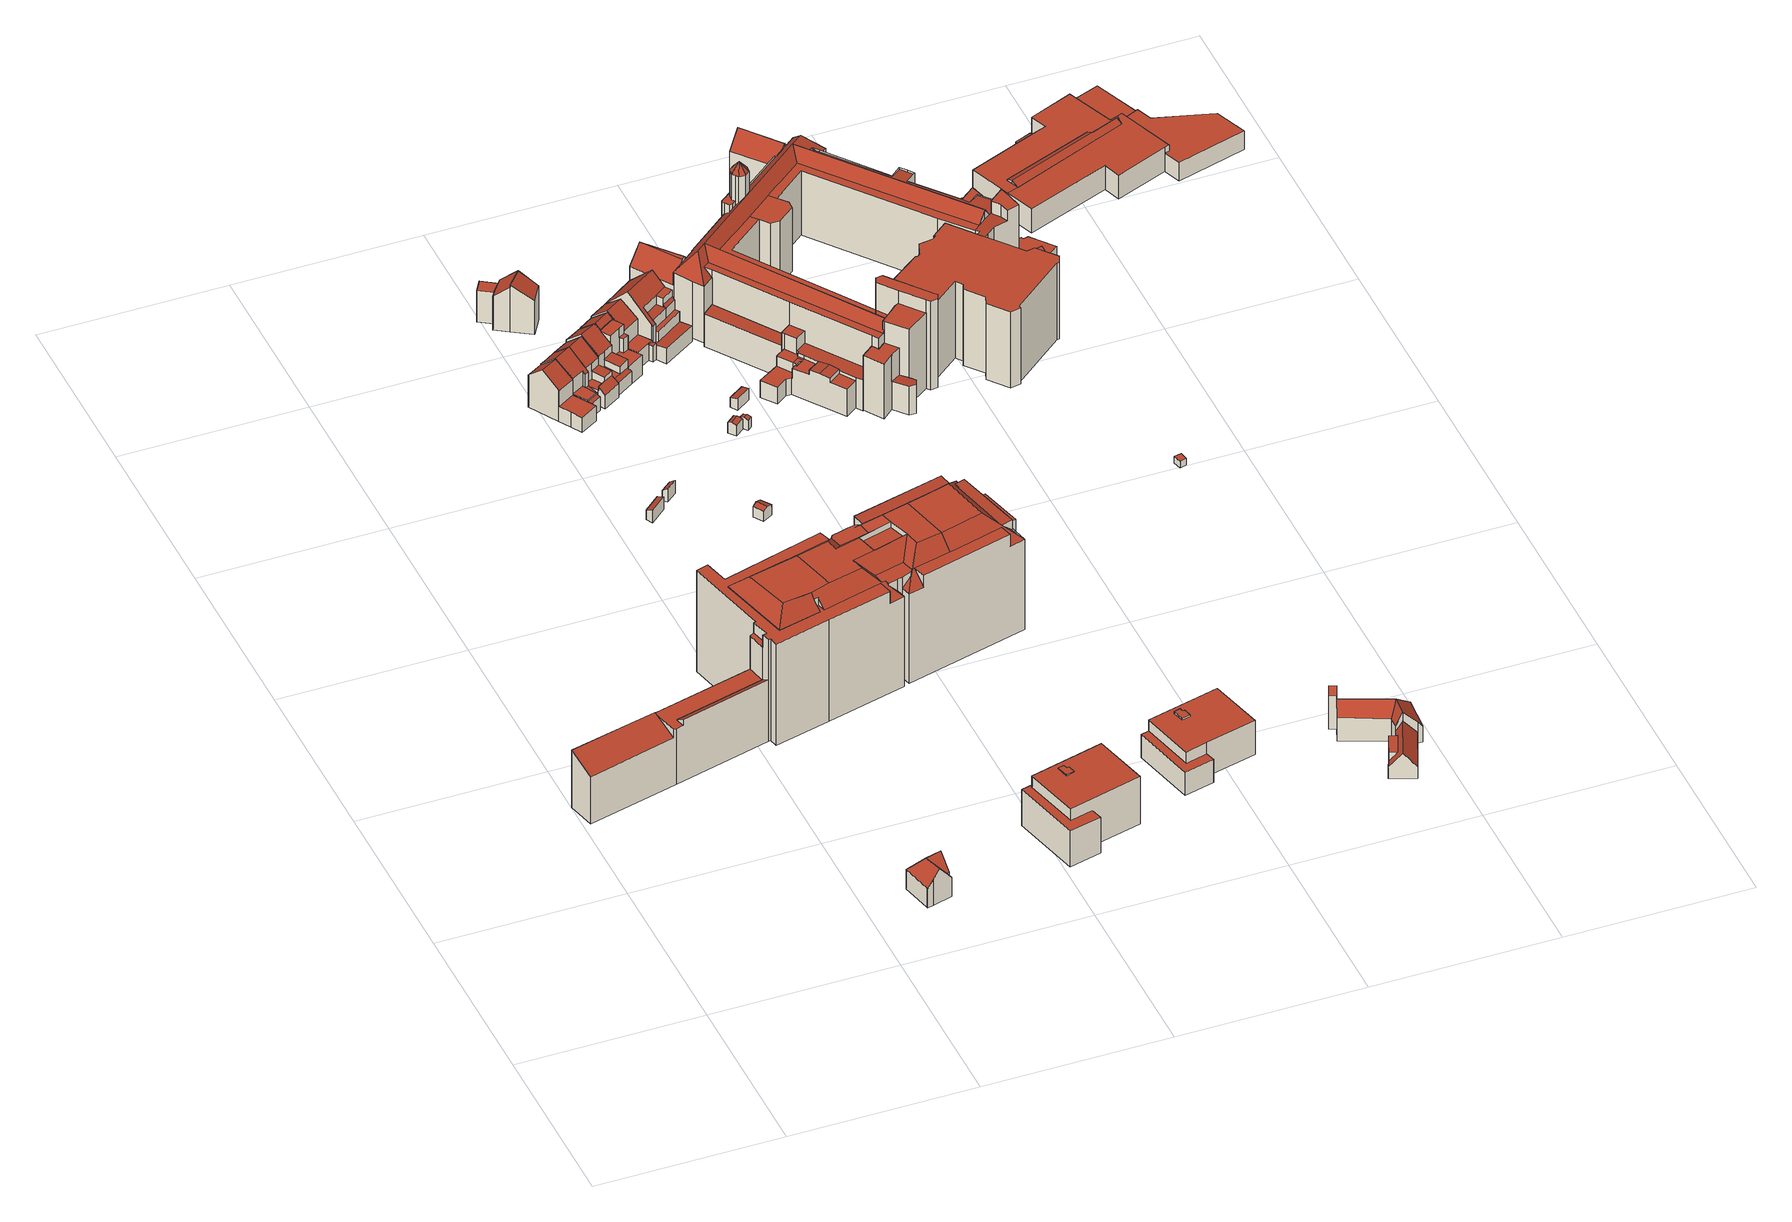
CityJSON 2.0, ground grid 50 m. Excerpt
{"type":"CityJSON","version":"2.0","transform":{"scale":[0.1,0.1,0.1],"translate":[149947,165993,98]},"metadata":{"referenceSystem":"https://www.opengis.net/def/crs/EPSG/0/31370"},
"CityObjects":{
"building1":{"type":"Building","attributes":{"name":"BUILDING","measuredHeight":10.05,"class":"1"},"geometry":[{"type":"MultiSurface","lod":"2","boundaries":[[[0,1,2,3]],[[4,1,5,6]],[[1,0,7,8,9,5]],[[4,10,2,1]],[[11,10,4,12]],[[13,9,8,14]],[[15,7,0,16]],[[14,8,7,15]],[[17,3,2,10,11]],[[16,0,3,17]],[[12,4,6,18]],[[18,6,5,9,13]],[[16,17,11,12,18,13,14,15]]],"semantics":{"surfaces":[{"type":"RoofSurface"},{"type":"WallSurface"},{"type":"GroundSurface"}],"values":[0,0,0,0,1,1,1,1,1,1,1,1,2]}}]},
"building2":{"type":"Building","attributes":{"name":"BUILDING","measuredHeight":35.22,"class":"1"},"geometry":[{"type":"MultiSurface","lod":"2","boundaries":[[[19,20,21]],[[22,23,24,25,26,27]],[[28,29,30,31]],[[32,33,34,35,36,37]],[[30,38,39,40,41,42,43,31]],[[33,44,45,46,47,34]],[[48,49,50,39,38]],[[51,52,53,54]],[[26,55,56,57,58,29,28,27]],[[59,60,46,45,61,62,63,64,65,66,67,68]],[[69,70,71,72,73]],[[22,74,75,76]],[[61,45,44,77,78]],[[79,80,81,82,51,54,83,84,85]],[[86,87,88,89,60,59]],[[90,91,92,93,94]],[[95,96,97,98,99]],[[100,101,102,103,104,105,106,70]],[[107,108,109,110]],[[111,112,113,114,115,116,117,118,119,120,121,122,123,124,125,126,127,128,129,130,131,132,133]],[[53,52,78,77,49,48]],[[76,75,129,134,25,24]],[[61,78,98,97,135,62]],[[136,137,138]],[[139,140,126,125,141,20,19,85,84,55,26,25]],[[55,84,83,56]],[[99,98,78,52,51]],[[133,132,27,28,31,142,143,144]],[[29,58,48,38,30]],[[137,145,99,51,138]],[[142,146,143]],[[22,27,132,74]],[[49,77,44,33,32,50]],[[39,50,32,37,147,148,149]],[[150,151,67,66,152,153]],[[154,155,156,157]],[[56,83,54,53,57]],[[148,158,149]],[[75,74,131,130]],[[100,70,69]],[[159,62,135,96,95,145,137,160]],[[161,112,111,144,143,162]],[[41,40,149,158]],[[160,137,136,163]],[[153,152,65,64]],[[164,101,100,69,73,165]],[[152,66,65]],[[93,92,103,102]],[[166,89,88,167]],[[74,132,131]],[[119,118,108,107]],[[48,58,154,157]],[[168,72,71,106,105,110,109,117,116,169]],[[140,139,134,128,127]],[[43,42,146,142]],[[167,88,87,170]],[[151,150,59,68]],[[31,43,142]],[[40,39,149]],[[71,70,106]],[[58,57,155,154]],[[171,113,112,161]],[[172,114,113,171]],[[173,94,93,102,101,164]],[[57,53,156,155]],[[75,130,129]],[[174,115,114,172]],[[175,46,60,176]],[[37,36,147]],[[82,81,136,138]],[[126,140,127]],[[177,148,147,36,35,47,46,175]],[[80,79,19,21]],[[150,153,64,86,59]],[[125,124,141]],[[178,123,122,179]],[[180,121,120,90,94,173]],[[170,87,63,62,159]],[[181,21,20,182]],[[97,96,135]],[[120,119,107,91,90]],[[118,117,109,108]],[[134,129,128]],[[139,25,134]],[[67,151,68]],[[92,91,104,103]],[[35,34,47]],[[76,24,23]],[[53,48,157,156]],[[183,158,148,177]],[[79,85,19]],[[162,143,146,184]],[[51,82,138]],[[165,73,72,168]],[[95,99,145]],[[22,76,23]],[[182,20,141,124,123,178]],[[111,133,144]],[[184,146,42,41,158,183]],[[64,63,87,86]],[[176,60,89,166]],[[169,116,115,174]],[[163,136,81,80,21,181]],[[107,110,105,104,91]],[[179,122,121,180]],[[174,172,171,161,162,184,183,177,175,176,166,167,170,159,160,163,181,182,178,179,180,173,164,165,168,169]]],"semantics":{"surfaces":[{"type":"RoofSurface"},{"type":"WallSurface"},{"type":"GroundSurface"}],"values":[0,0,0,0,0,0,0,0,0,0,0,0,0,0,0,0,0,0,0,0,0,0,0,0,0,0,0,0,0,0,0,0,0,0,0,0,0,0,1,1,1,1,1,1,1,1,1,1,1,1,1,1,1,1,1,1,1,1,1,1,1,1,1,1,1,1,1,1,1,1,1,1,1,1,1,1,1,1,1,1,1,1,1,1,1,1,1,1,1,1,1,1,1,1,1,1,1,1,1,1,1,1,1,1,1,2]}}]},
"building3":{"type":"Building","attributes":{"description":"NFR_EURO_U - R148814","name":"BUILDING","measuredHeight":10.9,"class":"1"},"geometry":[{"type":"MultiSurface","lod":"2","boundaries":[[[185,186,187,188,189,190,191,192]],[[193,194,195,196,197],[198,199,200,201,202,203]],[[204,205,206,207,208,209]],[[210,211,188,187]],[[207,200,201,206]],[[199,208,209,198]],[[203,204,205,202]],[[193,212,213,210,187,186,194]],[[198,209,204,203]],[[190,189,214,215]],[[212,193,197,196,192,191,216]],[[189,188,211,214]],[[186,185,195,194]],[[196,195,185,192]],[[208,199,200,207]],[[215,216,191,190]],[[202,205,206,201]],[[212,216,215,214,211,210,213]]],"semantics":{"surfaces":[{"type":"RoofSurface"},{"type":"WallSurface"},{"type":"GroundSurface"}],"values":[0,0,0,1,1,1,1,1,1,1,1,1,1,1,1,1,1,2]}}]},
"building4":{"type":"Building","attributes":{"name":"BUILDING","measuredHeight":3.82,"class":"1"},"geometry":[{"type":"MultiSurface","lod":"2","boundaries":[[[217,218,219,220]],[[221,220,219,222]],[[223,217,220,221]],[[224,218,217,223]],[[222,219,218,224]],[[221,222,224,223]]],"semantics":{"surfaces":[{"type":"RoofSurface"},{"type":"WallSurface"},{"type":"GroundSurface"}],"values":[0,1,1,1,1,2]}}]},
"building5":{"type":"Building","attributes":{"name":"BUILDING","measuredHeight":3.96,"class":"1"},"geometry":[{"type":"MultiSurface","lod":"2","boundaries":[[[225,226,227,228]],[[229,228,227,230]],[[231,225,228,229]],[[230,227,226,232]],[[232,226,225,231]],[[232,231,229,230]]],"semantics":{"surfaces":[{"type":"RoofSurface"},{"type":"WallSurface"},{"type":"GroundSurface"}],"values":[0,1,1,1,1,2]}}]},
"building6":{"type":"Building","attributes":{"name":"BUILDING","measuredHeight":13.4,"class":"1"},"geometry":[{"type":"MultiSurface","lod":"2","boundaries":[[[233,234,235,236,237,238]],[[239,240,241,242,243,244]],[[242,245,246,247,248,243]],[[249,235,234,239,244,250]],[[251,248,247,252]],[[253,241,240,233,238,254]],[[255,236,235,249]],[[240,239,234,233]],[[250,244,243,248,251]],[[256,237,236,255]],[[254,238,237,256]],[[252,247,246,257]],[[258,245,242,241,253]],[[257,246,245,258]],[[251,252,257,258,253,254,256,255,249,250]]],"semantics":{"surfaces":[{"type":"RoofSurface"},{"type":"WallSurface"},{"type":"GroundSurface"}],"values":[0,0,0,1,1,1,1,1,1,1,1,1,1,1,2]}}]},
"building7":{"type":"Building","attributes":{"name":"BUILDING","measuredHeight":13.59,"class":"1"},"geometry":[{"type":"MultiSurface","lod":"2","boundaries":[[[259,260,261,262]],[[263,264,265,266,267,268,269,270]],[[266,271,272,273,274,267]],[[275,276,277,278,279,280]],[[281,282,283,284]],[[285,273,272,286]],[[286,272,271,287]],[[278,277,281,284]],[[270,269,280,279]],[[263,270,279,278]],[[288,281,277,276,262,261,289]],[[276,275,259,262]],[[290,282,281,288]],[[291,274,273,285]],[[292,268,267,274,291]],[[287,271,266,265,293]],[[289,261,260,294]],[[294,260,259,275,280,269,268,292]],[[293,265,264,283,282,290]],[[264,263,278,284,283]],[[285,286,287,293,290,288,289,294,292,291]]],"semantics":{"surfaces":[{"type":"RoofSurface"},{"type":"WallSurface"},{"type":"GroundSurface"}],"values":[0,0,0,0,0,1,1,1,1,1,1,1,1,1,1,1,1,1,1,1,2]}}]},
"building8":{"type":"Building","attributes":{"name":"BUILDING","measuredHeight":13.47,"class":"1"},"geometry":[{"type":"MultiSurface","lod":"2","boundaries":[[[295,296,297,298,299]],[[300,301,302,303]],[[304,305,306,307]],[[308,309,310,311,312]],[[300,265,313,314,315,316,301]],[[315,314,307,306]],[[317,265,300,303,318]],[[318,303,302,319]],[[320,312,311,321]],[[322,316,315,306,305,323]],[[304,307,297,296,309]],[[319,302,301,316,322]],[[324,299,298,313,265,317]],[[310,309,296,295]],[[323,305,308,312,320]],[[305,304,309,308]],[[314,313,298,297,307]],[[321,311,310,295,299,324]],[[318,319,322,323,320,321,324,317]]],"semantics":{"surfaces":[{"type":"RoofSurface"},{"type":"WallSurface"},{"type":"GroundSurface"}],"values":[0,0,0,0,0,1,1,1,1,1,1,1,1,1,1,1,1,1,2]}}]},
"building9":{"type":"Building","attributes":{"name":"BUILDING","measuredHeight":3.55,"class":"1"},"geometry":[{"type":"MultiSurface","lod":"2","boundaries":[[[325,326,327,328]],[[328,329,330,325]],[[331,330,329,332]],[[332,329,328,327,333]],[[333,327,326,334]],[[334,326,325,330,331]],[[333,334,331,332]]],"semantics":{"surfaces":[{"type":"RoofSurface"},{"type":"WallSurface"},{"type":"GroundSurface"}],"values":[0,0,1,1,1,1,2]}}]},
"building10":{"type":"Building","attributes":{"name":"BUILDING","measuredHeight":14.28,"class":"1"},"geometry":[{"type":"MultiSurface","lod":"2","boundaries":[[[335,336,337,338]],[[339,340,341,342]],[[343,344,345,339,346]],[[347,336,346,339,342,348]],[[349,335,338,350]],[[351,344,343,335,349]],[[352,341,340,345,353]],[[354,337,336,347]],[[353,345,344,351]],[[335,343,346,336]],[[350,338,337,354]],[[339,345,340]],[[348,342,341,352]],[[351,349,350,354,347,348,352,353]]],"semantics":{"surfaces":[{"type":"RoofSurface"},{"type":"WallSurface"},{"type":"GroundSurface"}],"values":[0,0,0,1,1,1,1,1,1,1,1,1,1,2]}}]},
"building11":{"type":"Building","attributes":{"description":"R4029938_B","name":"BUILDING","class":"1"},"geometry":[{"type":"MultiSurface","lod":"2","boundaries":[[[355,356,357,358,359]],[[360,361,362,363,364,365,366]],[[367,368,369,370]],[[355,359,371,372,373,312]],[[361,360,374,375]],[[364,365,357,358,368]],[[363,364,368,369]],[[376,373,312,377]],[[378,372,373,376]],[[370,367,359,371]],[[379,378,372,371,370,369,363,362]],[[380,381,366,365,357,356]],[[381,366,360,374,382]],[[383,379,362,361,375]],[[382,374,375,383]],[[377,312,355,356,380]],[[367,368,358,359]],[[382,383,379,378,376,377,380,381]]],"semantics":{"surfaces":[{"type":"RoofSurface"},{"type":"WallSurface"},{"type":"GroundSurface"}],"values":[0,0,0,0,0,1,1,1,1,1,1,1,1,1,1,1,1,2]}}]},
"building12":{"type":"Building","attributes":{"description":"R4029938_A","name":"BUILDING","class":"1"},"geometry":[{"type":"MultiSurface","lod":"2","boundaries":[[[384,385,386,387]],[[388,389,390,391,392,393,394]],[[395,396,397,398,399]],[[400,375,401,386,385,402]],[[403,404,405,406,407,408,409,410,411,412]],[[403,412,392,391]],[[395,399,384,387]],[[405,404,390,389]],[[388,394,398,397]],[[413,414,375,400,402]],[[404,403,391,390]],[[415,411,412,392,393,416]],[[416,413,402,385,384,399,398,394,393]],[[414,417,401,375]],[[418,415,411,410]],[[406,405,389,388]],[[417,419,408,407,396,395,387,386,401]],[[420,418,410,409]],[[419,420,409,408]],[[407,406,388,397,396]],[[418,415,416,413,414,417,419,420]]],"semantics":{"surfaces":[{"type":"RoofSurface"},{"type":"WallSurface"},{"type":"GroundSurface"}],"values":[0,0,0,0,0,1,1,1,1,1,1,1,1,1,1,1,1,1,1,1,2]}}]},
"building13":{"type":"Building","attributes":{"name":"BUILDING","measuredHeight":13.88,"class":"1"},"geometry":[{"type":"MultiSurface","lod":"2","boundaries":[[[421,422,423,424,425]],[[425,426,427,421]],[[428,429,430,431]],[[432,433,434,435,436,437]],[[438,430,429,439]],[[440,433,432,423,422,441]],[[442,426,425,424,437,436,443]],[[435,434,429,428]],[[424,423,432,437]],[[444,427,426,442]],[[439,429,434,433,440]],[[441,422,421,427,444]],[[443,436,435,428,431,445]],[[445,431,430,438]],[[444,442,443,445,438,439,440,441]]],"semantics":{"surfaces":[{"type":"RoofSurface"},{"type":"WallSurface"},{"type":"GroundSurface"}],"values":[0,0,0,0,1,1,1,1,1,1,1,1,1,1,2]}}]},
"building14":{"type":"Building","attributes":{"description":"R148807","name":"BUILDING","measuredHeight":10.9,"class":"1"},"geometry":[{"type":"MultiSurface","lod":"2","boundaries":[[[446,447,448,449,450,451]],[[452,453,454,455,456],[457,458,459,460,461,462]],[[463,464,465,466,467,468]],[[455,454,469,470]],[[471,456,455,470]],[[472,464,463,452,456,471]],[[448,459,460,449]],[[458,457,446,447]],[[447,458,459,448]],[[453,452,463,468]],[[451,462,461,450]],[[453,468,467,454]],[[449,460,461,450]],[[464,472,473,465]],[[446,457,462,451]],[[467,466,474,469]],[[465,473,474,466]],[[473,472,471,470,469,474]]],"semantics":{"surfaces":[{"type":"RoofSurface"},{"type":"WallSurface"},{"type":"GroundSurface"}],"values":[0,0,0,1,1,1,1,1,1,1,1,1,1,1,1,1,1,2]}}]},
"building15":{"type":"Building","attributes":{"name":"BUILDING","measuredHeight":3.67,"class":"1"},"geometry":[{"type":"MultiSurface","lod":"2","boundaries":[[[475,476,477,478]],[[478,479,480,475]],[[481,476,475,480,482]],[[483,479,478,477,484]],[[482,480,479,483]],[[484,477,476,481]],[[484,481,482,483]]],"semantics":{"surfaces":[{"type":"RoofSurface"},{"type":"WallSurface"},{"type":"GroundSurface"}],"values":[0,0,1,1,1,1,2]}}]},
"building16":{"type":"Building","attributes":{"name":"BUILDING","measuredHeight":3.4,"class":"1"},"geometry":[{"type":"MultiSurface","lod":"2","boundaries":[[[485,486,487,488]],[[485,488,489,490]],[[491,486,485,490,492]],[[493,489,488,487,494]],[[494,487,486,491]],[[492,490,489,493]],[[494,491,492,493]]],"semantics":{"surfaces":[{"type":"RoofSurface"},{"type":"WallSurface"},{"type":"GroundSurface"}],"values":[0,0,1,1,1,1,2]}}]},
"building17":{"type":"Building","attributes":{"name":"BUILDING","measuredHeight":16.74,"class":"1"},"geometry":[{"type":"MultiSurface","lod":"2","boundaries":[[[495,496,497,498]],[[499,500,501,502,503,504]],[[505,506,507,508,509,510,511]],[[512,513,514,515,516,517,518]],[[519,520,521,522,523,514,524,495,498,525]],[[519,525,526,527]],[[528,529,530,531,532,517]],[[533,507,506,445]],[[517,516,528]],[[442,527,526,534]],[[515,514,523]],[[529,528,503,502]],[[516,515,523,504,503,528]],[[522,521,505,511,499]],[[443,520,519,527,442]],[[535,508,507,533]],[[500,499,511,510]],[[445,506,505,521,520,443]],[[536,530,529,502,501,509,508,535]],[[497,496,532,531]],[[523,522,499,504]],[[517,532,518]],[[495,524,513,512]],[[501,500,510,509]],[[496,495,512,518,532]],[[524,514,513]],[[534,526,525,498,497,531,530,536]],[[442,534,536,535,533,445,443]]],"semantics":{"surfaces":[{"type":"RoofSurface"},{"type":"WallSurface"},{"type":"GroundSurface"}],"values":[0,0,0,0,0,0,0,1,1,1,1,1,1,1,1,1,1,1,1,1,1,1,1,1,1,1,1,2]}}]},
"building18":{"type":"Building","attributes":{"name":"BUILDING","measuredHeight":3.54,"class":"1"},"geometry":[{"type":"MultiSurface","lod":"2","boundaries":[[[537,538,539,540]],[[541,540,539,542]],[[543,538,537,544]],[[542,539,538,543]],[[544,537,540,541]],[[543,544,541,542]]],"semantics":{"surfaces":[{"type":"RoofSurface"},{"type":"WallSurface"},{"type":"GroundSurface"}],"values":[0,1,1,1,1,2]}}]},
"building19":{"type":"Building","attributes":{"name":"BUILDING","measuredHeight":10.33,"class":"1"},"geometry":[{"type":"MultiSurface","lod":"2","boundaries":[[[545,546,547,548]],[[549,545,548,550]],[[551,547,546,552]],[[550,548,547,551]],[[552,546,545,549]],[[549,550,551,552]]],"semantics":{"surfaces":[{"type":"RoofSurface"},{"type":"WallSurface"},{"type":"GroundSurface"}],"values":[0,1,1,1,1,2]}}]},
"building20":{"type":"Building","attributes":{"name":"BUILDING","measuredHeight":13.17,"class":"1"},"geometry":[{"type":"MultiSurface","lod":"2","boundaries":[[[553,554,555,556]],[[557,558,559,560,561,562,563,564,565,566,567]],[[553,568,569,554]],[[570,571,572,573,574]],[[575,576,577,578,579,580,581,582,583,584]],[[585,586,587,588,589,590,591,592,593,594,595,596]],[[597,598,599,600]],[[601,602,603,579,578,577,576,604,605,606,607,608]],[[606,605,593,592]],[[605,604,594,593]],[[556,555,566,603,602]],[[566,565,579,603]],[[555,554,567,566]],[[554,569,557,567]],[[609,586,585,610]],[[608,607,591,590]],[[610,585,596,575,584,611]],[[604,576,595,594]],[[564,563,581,580]],[[612,583,570,574,613]],[[558,557,598,597]],[[563,562,582,581]],[[614,597,600,615]],[[616,587,586,609]],[[615,600,599,568,553,556,602,601,589,588,617]],[[607,606,592,591]],[[569,568,599,598,557]],[[611,584,583,612]],[[601,608,590,589]],[[571,570,583,582,562]],[[618,560,559,619]],[[576,575,596,595]],[[572,571,562,561]],[[619,559,558,597,614]],[[620,573,572,561,560,618]],[[617,588,587,616]],[[613,574,573,620]],[[565,564,580,579]],[[613,620,618,619,614,615,617,616,609,610,611,612]]],"semantics":{"surfaces":[{"type":"RoofSurface"},{"type":"WallSurface"},{"type":"GroundSurface"}],"values":[0,0,0,0,0,0,0,0,1,1,1,1,1,1,1,1,1,1,1,1,1,1,1,1,1,1,1,1,1,1,1,1,1,1,1,1,1,1,2]}}]},
"building21":{"type":"Building","attributes":{"name":"BUILDING","measuredHeight":16.75,"class":"1"},"geometry":[{"type":"MultiSurface","lod":"2","boundaries":[[[621,622,623,624,625,626]],[[627,628,629,630,631,632,633]],[[627,633,621,626]],[[634,630,629,635]],[[636,632,631,637]],[[635,629,628,638]],[[639,625,624,640]],[[638,628,627,626,625,639]],[[641,621,633,632,636]],[[642,623,622,643]],[[637,631,630,634]],[[643,622,621,641]],[[640,624,623,642]],[[637,634,635,638,639,640,642,643,641,636]]],"semantics":{"surfaces":[{"type":"RoofSurface"},{"type":"WallSurface"},{"type":"GroundSurface"}],"values":[0,0,1,1,1,1,1,1,1,1,1,1,1,2]}}]},
"building22":{"type":"Building","attributes":{"name":"BUILDING","measuredHeight":12.06,"class":"1"},"geometry":[{"type":"MultiSurface","lod":"2","boundaries":[[[644,645,646,647]],[[648,649,650,651,652,653,654,655]],[[656,657,658,659,660,661,662,663]],[[663,664,665,666,667]],[[668,652,651,669,670,671]],[[647,646,672,673]],[[655,674,675,676,677,648]],[[663,662,678,664]],[[656,663,667,679,680]],[[681,650,649,682]],[[679,667,677,676]],[[669,651,650]],[[683,678,662,661,684]],[[661,660,646,645]],[[685,654,653,668,671,686]],[[687,659,658,688]],[[666,665,649,648]],[[667,666,648,677]],[[672,646,660,659]],[[688,658,657,689]],[[690,664,678,683]],[[691,673,672,659,687]],[[652,668,653]],[[692,675,674,693]],[[694,676,675,692]],[[684,661,645,644,695]],[[695,644,647,673,691]],[[693,674,655,654,685]],[[682,649,665,664,690]],[[696,670,669,650,681]],[[686,671,670,696]],[[689,657,656,680,697]],[[697,680,679,676,694]],[[685,686,696,681,682,690,683,684,695,691,687,688,689,697,694,692,693]]],"semantics":{"surfaces":[{"type":"RoofSurface"},{"type":"WallSurface"},{"type":"GroundSurface"}],"values":[0,0,0,0,0,0,0,0,0,1,1,1,1,1,1,1,1,1,1,1,1,1,1,1,1,1,1,1,1,1,1,1,1,2]}}]},
"building23":{"type":"Building","attributes":{"name":"BUILDING","measuredHeight":28.18,"class":"1"},"geometry":[{"type":"MultiSurface","lod":"2","boundaries":[[[698,699,700,701,702,703]],[[704,705,706,707,708,709,710]],[[711,712,713,714,715]],[[716,717,718,719,720,721]],[[722,723,724,725,726,727,728]],[[729,730,731,732,733,734]],[[735,722,728,736]],[[737,738,739]],[[702,740,741,742,720,743,744,745,746,747,748,749,750,751,752,753,754,755,756,757,758,759,760,761,762,714,763,764,736,703]],[[737,765,738]],[[736,709,708,766,767,735]],[[764,768,769,710,709,736]],[[770,771,772,773,774,775,727,726]],[[737,739,776]],[[777,778,779,780,781,782,783,784,785,786,787,788,789,790,791,792,793,794,795,796,797,798,799,800,801,802,803]],[[804,805,806,807,808,809,810,811,812,813,814,815,816,817,818,819,820,821,822,823]],[[703,824,825,826]],[[827,828,829,830,831,832,833,834,835,836,837,838,839,840,841,842,843,844,845,699,698,846,847,848,825]],[[849,850,851,852,853,854,855,856,857,858]],[[774,859,860,827,825,824,775]],[[737,861,862,765]],[[740,702,701,863]],[[864,865,866,867,868,869,870,871]],[[824,703,736,728,727,775]],[[872,873,874,875,876,877,878,879,880,881,882,883,884,885,886,887]],[[888,716,721,741,889,890]],[[715,891,711]],[[737,776,892,893]],[[737,893,894]],[[763,895,896,768,764]],[[826,847,897,698,703]],[[737,898,861]],[[737,894,898]],[[899,711,891,760,900,901]],[[902,903,904,905,906,907,908,909,910]],[[911,895,763,713,712,912]],[[763,714,713]],[[893,892,804,754,753]],[[733,732,836,835]],[[913,745,744,718,914]],[[850,849,915,916]],[[803,802,873,917,918]],[[919,841,840,920]],[[921,814,813,745,913]],[[813,812,746,745]],[[922,757,821,820,923]],[[734,733,835,834]],[[924,779,778,925]],[[868,867,767,766]],[[849,858,926,915]],[[927,784,783,928]],[[891,715,762,761]],[[759,900,760]],[[929,791,790,930]],[[931,869,868,766,932]],[[800,799,876,875]],[[838,837,910,909]],[[846,698,897]],[[862,861,750,749,809]],[[920,840,839,908,933]],[[740,889,741]],[[934,830,792,791,929]],[[742,721,720]],[[935,901,758,757,922]],[[936,905,904,937]],[[938,853,852,870,939]],[[940,843,842,941]],[[942,888,890,943]],[[937,904,903,944]],[[846,897,847]],[[945,906,905,936]],[[946,701,700,947]],[[839,838,909,908]],[[793,792,830,829]],[[799,798,877,876]],[[822,821,757,756]],[[865,864,723,722]],[[798,797,878,877]],[[948,781,780,949]],[[762,715,714]],[[726,725,950,951]],[[952,705,704,769,953]],[[954,854,853,938]],[[765,862,809,808]],[[955,789,788,956]],[[739,738,807,806]],[[725,724,957,950]],[[867,866,735,767]],[[932,766,708,707,958]],[[776,739,806,805]],[[829,828,883,882]],[[761,760,891]],[[858,857,803,918,926]],[[959,785,784,927]],[[794,793,829,882,881]],[[795,794,881,880]],[[960,832,831,961]],[[898,894,752,751]],[[812,811,747,746]],[[742,741,721]],[[962,818,817,963]],[[964,782,781,948]],[[944,903,902,836,732,731,965]],[[886,885,966,967]],[[699,845,700]],[[857,856,777,803]],[[772,771,968,969]],[[770,726,951,970]],[[930,790,789,955]],[[873,872,971,917]],[[744,743,719,718]],[[887,886,967,972]],[[973,844,843,940]],[[941,842,841,919]],[[928,783,782,964]],[[974,896,895,911]],[[827,860,885,884]],[[864,871,975,976,723]],[[859,774,977,978]],[[939,870,869,931]],[[979,706,705,952]],[[958,707,706,979]],[[811,810,748,747]],[[802,801,874,873]],[[933,908,907,980]],[[848,847,826]],[[949,780,779,924]],[[851,850,916,975,871]],[[981,777,856,855,982]],[[892,776,805,804]],[[828,827,884,883]],[[810,809,749,748]],[[804,823,755,754]],[[837,836,902,910]],[[743,720,719]],[[773,772,969,983]],[[984,730,729,833,832,960]],[[947,700,845,844,973]],[[923,820,819,985]],[[852,851,871,870]],[[796,795,880,879]],[[866,865,722,735]],[[771,770,970,968]],[[774,773,983,977]],[[961,831,830,934]],[[985,819,818,962]],[[872,887,972,971]],[[986,816,815,987]],[[988,899,901,935]],[[860,859,978,966,885]],[[963,817,816,986]],[[724,723,976,957]],[[826,825,848]],[[797,796,879,878]],[[956,788,787,989]],[[980,907,906,945]],[[894,893,753,752]],[[914,718,717,990]],[[823,822,756,755]],[[704,710,769]],[[925,778,777,981]],[[991,863,701,946]],[[943,890,889,740,863,991]],[[965,731,730,984]],[[992,768,896,974]],[[987,815,814,921]],[[993,786,785,959]],[[861,898,751,750]],[[953,769,768,992]],[[729,734,834,833]],[[989,787,786,993]],[[759,758,901,900]],[[982,855,854,954]],[[801,800,875,874]],[[990,717,716,888,942]],[[912,712,711,899,988]],[[738,765,808,807]],[[979,952,953,992,974,911,912,988,935,922,923,985,962,963,986,987,921,913,914,990,942,943,991,946,947,973,940,941,919,920,933,980,945,936,937,944,965,984,960,961,934,929,930,955,956,989,993,959,927,928,964,948,949,924,925,981,982,954,938,939,931,932,958],[917,971,972,967,966,978,977,983,969,968,970,951,950,957,976,975,916,915,926,918]]],"semantics":{"surfaces":[{"type":"RoofSurface"},{"type":"WallSurface"},{"type":"GroundSurface"}],"values":[0,0,0,0,0,0,0,0,0,0,0,0,0,0,0,0,0,0,0,0,0,0,0,0,0,0,0,0,0,0,0,0,0,0,0,1,1,1,1,1,1,1,1,1,1,1,1,1,1,1,1,1,1,1,1,1,1,1,1,1,1,1,1,1,1,1,1,1,1,1,1,1,1,1,1,1,1,1,1,1,1,1,1,1,1,1,1,1,1,1,1,1,1,1,1,1,1,1,1,1,1,1,1,1,1,1,1,1,1,1,1,1,1,1,1,1,1,1,1,1,1,1,1,1,1,1,1,1,1,1,1,1,1,1,1,1,1,1,1,1,1,1,1,1,1,1,1,1,1,1,1,1,1,1,1,1,1,1,1,1,1,1,1,1,1,1,1,1,1,1,1,1,1,1,1,1,1,2]}}]},
"building24":{"type":"Building","attributes":{"name":"BUILDING","measuredHeight":2.06,"class":"1"},"geometry":[{"type":"MultiSurface","lod":"2","boundaries":[[[994,995,996,997]],[[998,997,996,999]],[[1000,994,997,998]],[[999,996,995,1001]],[[1001,995,994,1000]],[[1000,998,999,1001]]],"semantics":{"surfaces":[{"type":"RoofSurface"},{"type":"WallSurface"},{"type":"GroundSurface"}],"values":[0,1,1,1,1,2]}}]},
"building25":{"type":"Building","attributes":{"name":"BUILDING","measuredHeight":5.78,"class":"1"},"geometry":[{"type":"MultiSurface","lod":"2","boundaries":[[[1002,1003,1004,1005,1006,1007]],[[1008,1005,1004,1009]],[[1010,1006,1005,1008]],[[1011,1007,1006,1010]],[[1012,1003,1002,1013]],[[1009,1004,1003,1012]],[[1013,1002,1007,1011]],[[1010,1008,1009,1012,1013,1011]]],"semantics":{"surfaces":[{"type":"RoofSurface"},{"type":"WallSurface"},{"type":"GroundSurface"}],"values":[0,1,1,1,1,1,1,2]}}]},
"building26":{"type":"Building","attributes":{"name":"BUILDING","measuredHeight":3.58,"class":"1"},"geometry":[{"type":"MultiSurface","lod":"2","boundaries":[[[1014,1015,1016,1017]],[[1015,1014,1018,1019]],[[1020,1016,1015,1019,1021]],[[1022,1017,1016,1020]],[[1021,1019,1018,1023]],[[1023,1018,1014,1017,1022]],[[1021,1023,1022,1020]]],"semantics":{"surfaces":[{"type":"RoofSurface"},{"type":"WallSurface"},{"type":"GroundSurface"}],"values":[0,0,1,1,1,1,2]}}]},
"building27":{"type":"Building","attributes":{"name":"BUILDING","measuredHeight":7.89,"class":"1"},"geometry":[{"type":"MultiSurface","lod":"2","boundaries":[[[1024,1025,1026,1027,1028,1029]],[[1030,1031,1032,1033,1034,1035]],[[1036,1037,1038,1039,1040,1041,1042,1043,1044,1045,1046,1047,1048,1049,1050,1051,1052,1053]],[[1054,1040,1039,1055]],[[1056,1041,1040,1054]],[[1057,1048,1047,1058]],[[1059,1043,1042,1060]],[[1061,1029,1028,1062]],[[1063,1044,1043,1059]],[[1027,1026,1049,1048]],[[1064,1035,1034,1065]],[[1033,1032,1045,1044]],[[1066,1053,1052,1067]],[[1068,1051,1024,1029,1061]],[[1069,1036,1053,1066]],[[1070,1037,1036,1069]],[[1065,1034,1033,1044,1063]],[[1031,1030,1047,1046]],[[1055,1039,1038,1071]],[[1071,1038,1037,1070]],[[1067,1052,1051,1068]],[[1032,1031,1046,1045]],[[1026,1025,1050,1049]],[[1060,1042,1041,1056]],[[1062,1028,1027,1048,1057]],[[1025,1024,1051,1050]],[[1058,1047,1030,1035,1064]],[[1060,1056,1054,1055,1071,1070,1069,1066,1067,1068,1061,1062,1057,1058,1064,1065,1063,1059]]],"semantics":{"surfaces":[{"type":"RoofSurface"},{"type":"WallSurface"},{"type":"GroundSurface"}],"values":[0,0,0,1,1,1,1,1,1,1,1,1,1,1,1,1,1,1,1,1,1,1,1,1,1,1,1,2]}}]},
"building28":{"type":"Building","attributes":{"name":"BUILDING","measuredHeight":8.43,"class":"1"},"geometry":[{"type":"MultiSurface","lod":"2","boundaries":[[[1072,1073,1074,1075]],[[1076,1077,1078,1079,1080]],[[1080,1079,1081,1082]],[[1083,1084,1085,1086,1087,1088,1089,1090]],[[1091,1092,1093,1094,1095,1096,1097,1098,1099,1100]],[[1100,1101,1102,1103,1104,1105,1099,1098,1106,1107,1108,1109,1110,1111,1112,1113,1091]],[[1114,1115,1116,1117,1118,1119]],[[1111,1110,1072,1075]],[[1120,1113,1112,1121]],[[1107,1106,1114,1119]],[[1122,1084,1083,1123]],[[1124,1093,1092,1125]],[[1123,1083,1095,1094,1126]],[[1127,1109,1108,1128]],[[1121,1112,1111,1075,1129]],[[1078,1077,1099,1105]],[[1076,1080,1101,1100]],[[1130,1085,1084,1122]],[[1079,1078,1105,1104]],[[1097,1096,1090,1089]],[[1131,1073,1072,1132]],[[1129,1075,1074,1133]],[[1132,1072,1110,1109,1127]],[[1133,1074,1073,1131]],[[1128,1108,1107,1119,1118,1134]],[[1082,1081,1103,1102]],[[1080,1082,1102,1101]],[[1126,1094,1093,1124]],[[1081,1079,1104,1103]],[[1089,1088,1117,1116]],[[1135,1087,1086,1136]],[[1077,1076,1100,1099]],[[1098,1097,1089,1116,1115]],[[1134,1118,1117,1088,1087,1135]],[[1106,1098,1115,1114]],[[1125,1092,1091,1113,1120]],[[1096,1095,1083,1090]],[[1136,1086,1085,1130]],[[1129,1133,1131,1132,1127,1128,1134,1135,1136,1130,1122,1123,1126,1124,1125,1120,1121]]],"semantics":{"surfaces":[{"type":"RoofSurface"},{"type":"WallSurface"},{"type":"GroundSurface"}],"values":[0,0,0,0,0,0,0,1,1,1,1,1,1,1,1,1,1,1,1,1,1,1,1,1,1,1,1,1,1,1,1,1,1,1,1,1,1,1,2]}}]}
},
"vertices":[
[576,152,164],[617,128,205],[660,139,206],[652,169,169],[662,102,163],[631,75,206],[666,84,163],[595,70,163],[596,66,163],[612,70,182],[668,104,163],[668,104,105],[662,102,105],[612,70,105],[596,66,105],[595,70,105],[576,152,105],[652,169,105],[666,84,105],
[878,999,311],[910,978,284],[903,1005,283],[562,1100,358],[596,978,355],[674,993,355],[677,994,355],[730,1012,355],[698,1135,355],[787,1158,355],[795,1125,355],[825,1175,318],[816,1207,319],[916,1233,318],[1087,1276,318],[1157,1291,318],[1148,1327,320],[898,1264,320],[907,1231,318],[906,1195,318],[899,1228,319],[888,1234,319],[865,1229,319],[849,1224,319],[822,1217,319],[1096,1241,355],[1137,1252,356],[1191,1338,283],[1148,1327,283],[953,1168,356],[944,1201,356],[909,1222,328],[950,1025,318],[981,1072,356],[972,1111,356],[941,1059,318],[823,1034,355],[815,1068,355],[876,1084,355],[861,1142,355],[1203,1259,283],[1211,1261,282],[1168,1120,355],[1258,1069,284],[1239,1144,285],[1233,1142,290],[1242,1109,290],[1212,1101,317],[1165,1287,318],[1194,1294,284],[258,839,152],[241,905,181],[240,911,183],[1,852,184],[19,778,152],[518,1129,321],[569,930,321],[596,978,360],[1018,1220,356],[1052,1088,354],[878,999,318],[903,1005,318],[918,1009,318],[944,1016,319],[860,1038,318],[864,1007,318],[875,1010,318],[1233,1142,282],[1239,1144,282],[1268,1151,281],[1237,1268,282],[531,907,196],[525,930,182],[279,867,182],[285,845,195],[530,907,196],[966,993,319],[1216,1058,320],[1208,1091,319],[1059,1053,318],[957,1029,318],[258,839,178],[265,840,178],[285,845,178],[279,867,179],[525,930,179],[513,980,181],[240,911,181],[525,930,281],[536,932,286],[523,982,287],[513,980,282],[799,1237,319],[530,1163,318],[522,1161,318],[505,1227,318],[473,1218,318],[530,984,318],[523,982,318],[536,932,318],[525,930,318],[531,907,318],[537,909,318],[542,886,318],[692,923,319],[869,968,319],[860,1004,319],[697,962,319],[691,984,319],[680,982,319],[686,959,319],[569,930,319],[518,1129,318],[698,1176,319],[809,1205,319],[680,982,337],[1216,1058,284],[918,1009,283],[925,983,283],[944,1016,311],[680,982,342],[691,984,342],[869,968,282],[822,1217,310],[842,1249,284],[799,1237,285],[966,993,283],[849,1224,282],[898,1264,283],[857,1253,284],[888,1234,310],[1203,1259,320],[1194,1294,320],[1242,1109,319],[1233,1142,319],[861,1142,340],[876,1084,340],[972,1111,340],[953,1168,340],[865,1229,285],[1258,1069,8],[925,983,8],[530,1163,8],[842,1249,8],[918,1009,8],[265,840,8],[19,778,8],[1237,1268,8],[1268,1151,8],[1,852,8],[530,984,8],[1239,1144,8],[522,1161,8],[505,1227,8],[530,907,8],[473,1218,8],[1191,1338,8],[1211,1261,8],[857,1253,8],[692,923,8],[542,886,8],[537,909,8],[903,1005,8],[910,978,8],[865,1229,8],[849,1224,8],
[947,266,218],[1147,317,218],[1146,324,218],[921,267,218],[968,77,218],[1055,98,218],[1047,130,218],[985,115,218],[1185,165,253],[1147,317,253],[947,266,253],[985,115,253],[1047,130,253],[1041,262,253],[1046,241,253],[1024,235,253],[1016,268,253],[1032,272,253],[1035,261,253],[1035,261,255],[1032,272,255],[1016,268,255],[1024,235,255],[1046,241,255],[1041,262,255],[1146,324,109],[921,267,109],[1185,165,109],[1147,317,109],[968,77,109],[1055,98,109],[1047,130,109],
[574,1740,81],[617,1777,82],[608,1794,74],[564,1757,73],[564,1757,44],[608,1794,44],[574,1740,44],[617,1777,44],
[664,1820,87],[655,1831,77],[626,1807,77],[635,1796,87],[635,1796,47],[626,1807,47],[664,1820,47],[655,1831,47],
[559,2206,92],[513,2179,92],[530,2150,91],[548,2120,90],[596,2149,90],[588,2162,90],[513,2179,139],[559,2206,139],[558,2208,141],[532,2248,178],[488,2222,179],[512,2181,141],[530,2251,176],[508,2285,142],[470,2261,143],[466,2259,143],[530,2150,45],[512,2181,45],[466,2259,45],[470,2261,45],[558,2208,45],[588,2162,45],[548,2120,45],[596,2149,45],[508,2285,45],[530,2251,45],
[582,2170,92],[588,2162,88],[619,2180,87],[614,2190,91],[596,2219,135],[606,2225,134],[601,2235,144],[578,2275,182],[532,2247,182],[558,2208,143],[559,2206,141],[592,2226,141],[555,2314,143],[530,2298,144],[508,2285,144],[530,2251,178],[582,2170,95],[614,2190,94],[611,2194,94],[596,2219,95],[592,2226,95],[559,2206,96],[611,2194,83],[621,2200,83],[606,2225,93],[596,2219,93],[508,2285,46],[530,2298,46],[555,2314,46],[611,2194,46],[619,2180,46],[621,2200,46],[530,2251,46],[558,2208,46],[601,2235,46],[588,2162,46],
[622,2198,93],[644,2212,94],[624,2245,93],[602,2232,93],[621,2200,93],[577,2275,182],[620,2301,182],[597,2339,143],[555,2314,144],[644,2212,116],[667,2226,118],[647,2259,119],[624,2245,118],[667,2226,104],[644,2212,105],[622,2198,105],[632,2180,89],[678,2209,90],[602,2232,141],[624,2245,141],[647,2259,141],[645,2261,143],[601,2235,47],[555,2314,47],[597,2339,47],[678,2209,47],[632,2180,47],[645,2261,47],[667,2226,47],[621,2200,47],
[823,1626,103],[837,1634,98],[818,1661,98],[805,1653,103],[793,1644,98],[810,1617,98],[810,1617,67],[793,1644,67],[818,1661,67],[837,1634,67],
[507,2569,152],[530,2596,152],[489,2623,152],[470,2593,152],[568,2572,198],[530,2528,198],[580,2496,158],[610,2545,159],[507,2569,159],[494,2550,158],[530,2528,191],[530,2596,163],[530,2596,55],[610,2545,55],[507,2569,55],[470,2593,55],[494,2550,55],[580,2496,55],[530,2528,55],[489,2623,55],
[671,2219,98],[667,2226,98],[647,2258,100],[666,2271,100],[691,2231,98],[620,2301,188],[667,2330,187],[691,2288,146],[692,2287,145],[666,2271,145],[647,2258,145],[645,2261,148],[691,2231,120],[666,2271,121],[692,2287,123],[718,2248,122],[718,2248,97],[724,2239,89],[679,2210,90],[597,2339,150],[644,2368,150],[679,2210,51],[678,2209,51],[724,2239,51],[691,2288,51],[667,2226,51],[645,2261,51],[597,2339,51],[644,2368,51],
[718,2344,174],[710,2357,187],[665,2328,187],[673,2315,174],[720,2307,145],[727,2297,145],[741,2306,145],[742,2305,145],[743,2306,145],[737,2316,145],[736,2317,145],[673,2315,172],[691,2289,172],[720,2307,172],[736,2317,172],[718,2344,172],[645,2369,150],[640,2366,150],[684,2395,149],[742,2305,102],[741,2306,102],[727,2297,102],[720,2307,102],[691,2289,102],[691,2288,102],[719,2244,102],[765,2273,102],[759,2283,102],[743,2306,102],[684,2395,41],[644,2368,41],[759,2283,41],[737,2316,41],[640,2366,41],[765,2273,41],[691,2288,41],[719,2244,41],
[709,2357,191],[737,2316,153],[737,2316,152],[784,2347,152],[757,2389,190],[732,2426,154],[684,2395,154],[807,2313,101],[796,2306,100],[803,2296,100],[814,2303,101],[737,2316,104],[759,2283,104],[796,2306,104],[807,2313,104],[806,2315,104],[784,2347,104],[803,2296,52],[796,2306,52],[759,2283,52],[737,2316,52],[732,2426,52],[806,2315,52],[684,2395,52],[814,2303,52],
[1343,337,276],[1360,342,276],[1362,332,276],[1368,333,276],[1373,311,276],[1351,305,276],[1277,337,271],[1313,189,271],[1372,204,271],[1511,238,271],[1474,386,271],[1343,337,271],[1360,342,271],[1362,332,271],[1368,333,271],[1373,311,271],[1351,305,271],[1277,337,237],[1255,331,237],[1298,158,237],[1379,178,237],[1372,204,237],[1313,189,237],[1372,204,167],[1511,238,167],[1474,386,167],[1255,331,167],[1298,158,167],[1379,178,167],
[869,1963,95],[877,1952,91],[900,1969,92],[891,1981,95],[885,1989,92],[862,1971,91],[877,1952,59],[862,1971,59],[885,1989,59],[900,1969,59],
[904,1971,93],[910,1961,90],[922,1970,91],[916,1979,93],[909,1988,90],[897,1980,90],[910,1961,59],[897,1980,59],[909,1988,59],[922,1970,59],
[844,2378,183],[855,2361,183],[887,2382,183],[875,2400,183],[818,2317,126],[822,2312,126],[899,2364,127],[891,2376,127],[860,2354,126],[814,2323,126],[809,2310,95],[814,2303,96],[830,2277,99],[919,2332,100],[899,2364,96],[822,2312,95],[818,2317,95],[844,2378,155],[798,2347,155],[813,2324,156],[814,2323,156],[860,2354,157],[859,2356,157],[855,2361,156],[768,2372,220],[806,2315,153],[809,2310,148],[818,2317,148],[814,2323,155],[798,2347,183],[855,2430,219],[819,2483,157],[732,2426,155],[860,2354,155],[891,2376,155],[890,2378,158],[887,2382,163],[855,2361,163],[830,2277,52],[819,2483,52],[919,2332,52],[890,2378,52],
[907,2064,85],[918,2046,90],[958,2072,90],[947,2090,86],[947,2090,55],[958,2072,55],[918,2046,55],[907,2064,55],
[938,2305,151],[1064,2125,151],[1092,2145,154],[968,2328,154],[938,2305,51],[968,2328,51],[1092,2145,51],[1064,2125,51],
[1104,1983,159],[1138,2006,159],[1121,2030,155],[1087,2007,156],[1154,1982,153],[1181,1943,153],[1193,1926,153],[1225,1951,155],[1117,2108,155],[1088,2089,153],[1092,2084,153],[1087,2081,153],[1098,2066,153],[1121,2030,153],[1138,2006,153],[1121,1959,156],[1154,1982,156],[1068,2119,191],[1088,2089,191],[1117,2108,191],[1092,2145,190],[1064,2125,191],[1042,2103,142],[1069,2064,142],[1085,2075,143],[1094,2063,143],[1098,2066,143],[1087,2081,143],[1092,2084,143],[1088,2089,143],[1068,2119,143],[1067,2118,143],[985,2067,111],[1014,2027,110],[1043,2048,110],[1058,2048,110],[1059,2046,110],[1069,2053,110],[1072,2048,110],[1090,2060,110],[1087,2065,110],[1074,2056,110],[1069,2064,110],[1042,2103,110],[1181,1943,142],[1154,1982,143],[1121,1959,143],[1149,1920,142],[1059,2046,141],[1087,2007,143],[1121,2030,143],[1074,2056,141],[1087,2065,141],[1090,2060,142],[1072,2048,142],[1069,2053,141],[1014,2027,59],[985,2067,59],[1067,2118,59],[1068,2119,59],[1064,2125,59],[1181,1943,59],[1149,1920,59],[1043,2048,59],[1058,2048,59],[1225,1951,59],[1193,1926,59],[1092,2145,59],
[1257,1902,147],[1287,1867,149],[1305,1867,149],[1312,1885,148],[1301,1900,147],[1283,1921,145],[1283,1921,228],[1257,1951,229],[1237,1935,228],[1225,1951,229],[1193,1926,228],[1227,1877,227],[1257,1902,228],[1225,1951,61],[1237,1935,61],[1227,1877,61],[1193,1926,61],[1257,1951,61],[1301,1900,61],[1312,1885,61],[1257,1902,61],[1305,1867,61],[1287,1867,61],
[1710,260,271],[1728,253,271],[1733,266,288],[1715,274,288],[1849,133,244],[1829,131,222],[1820,107,222],[1825,105,228],[1801,47,228],[1780,55,201],[1770,32,201],[1803,19,244],[1905,224,218],[1905,225,218],[1744,291,216],[1739,280,228],[1733,266,243],[1728,253,257],[1722,240,271],[1854,186,271],[1830,160,237],[1829,131,237],[1849,133,270],[1850,133,271],[1780,55,228],[1820,107,229],[1804,114,227],[1786,70,227],[1739,280,271],[1721,287,271],[1835,6,202],[1861,70,201],[1886,130,201],[1850,133,243],[1711,211,239],[1886,130,232],[1899,129,217],[1820,107,168],[1829,131,168],[1711,211,168],[1728,253,168],[1770,32,168],[1786,70,168],[1739,280,168],[1744,291,168],[1905,225,168],[1830,160,168],[1721,287,168],[1861,70,168],[1835,6,168],[1886,130,168],[1710,260,168],[1804,114,168],[1899,129,168],
[1350,2660,258],[1366,2673,256],[1379,2658,237],[1405,2678,237],[1344,2688,289],[1314,2664,289],[968,2328,259],[1092,2145,260],[1225,1951,261],[1237,1935,261],[1254,1948,261],[971,2359,259],[954,2347,259],[854,2506,248],[819,2483,200],[889,2379,200],[915,2400,238],[922,2405,248],[1236,2820,248],[1203,2792,205],[1282,2701,205],[1285,2696,205],[1309,2715,238],[1316,2721,248],[1286,1981,259],[1303,1996,258],[1226,2109,258],[1041,2382,258],[1145,2465,258],[1129,2485,258],[1010,2389,259],[1690,2229,295],[1722,2238,295],[1713,2284,295],[1706,2309,295],[1667,2278,295],[1683,2257,295],[1268,1966,289],[976,2394,290],[1132,2557,371],[1126,2579,344],[1111,2567,344],[1349,2748,237],[1324,2727,237],[1316,2721,237],[1285,2696,238],[1282,2701,235],[1153,2598,235],[1162,2587,245],[1161,2580,250],[1160,2577,257],[1150,2568,257],[1154,2563,263],[1152,2545,282],[1139,2533,281],[1122,2535,264],[1116,2542,253],[1105,2534,253],[1098,2534,242],[1088,2545,233],[963,2445,233],[966,2441,238],[939,2419,238],[932,2413,238],[922,2405,238],[889,2379,238],[951,2373,290],[1142,2577,344],[1257,1951,268],[1255,1954,268],[938,2305,236],[968,2328,236],[1164,2441,258],[1190,2440,258],[1235,2476,258],[1236,2499,258],[1216,2523,258],[1201,2542,258],[1109,2549,344],[1389,1960,297],[1470,2024,297],[1484,2007,297],[1477,1991,297],[1516,1943,297],[1507,1920,297],[1549,1868,297],[1577,1873,297],[1576,1879,297],[1720,1996,297],[1727,1997,297],[1736,2020,297],[1694,2071,297],[1672,2067,297],[1617,2136,297],[1588,2169,297],[1574,2187,297],[1532,2239,297],[1489,2205,297],[1492,2202,297],[1483,2195,297],[1445,2189,297],[1432,2153,297],[1423,2146,297],[1420,2149,297],[1335,2086,297],[1306,2062,297],[1116,2542,266],[1109,2549,266],[1111,2567,266],[1126,2579,266],[1142,2577,266],[1150,2568,266],[1160,2577,266],[1161,2580,266],[1162,2587,266],[1153,2598,266],[1147,2600,266],[1145,2600,266],[1140,2598,266],[1102,2566,266],[1087,2556,266],[1086,2554,266],[1085,2550,266],[1088,2545,266],[1098,2534,266],[1105,2534,266],[1311,2630,258],[1623,2243,260],[1642,2259,290],[1606,2229,260],[1615,2219,261],[1574,2187,263],[1588,2169,263],[1628,2203,263],[1649,2219,263],[1690,2229,263],[1683,2257,256],[1667,2278,256],[1706,2309,256],[1664,2358,256],[1636,2337,256],[1619,2359,256],[1529,2469,256],[1557,2491,256],[1544,2507,256],[1531,2524,256],[1503,2501,256],[1379,2658,256],[1661,2274,260],[1660,2273,260],[1642,2259,260],[1283,2067,334],[1276,2050,334],[1314,2003,334],[1362,1943,334],[1370,1933,334],[1389,1936,334],[1395,1952,334],[1389,1960,334],[1306,2062,334],[1301,2069,334],[1307,2596,260],[1540,2305,260],[1154,2563,344],[1150,2568,344],[1354,2741,237],[1303,1996,294],[1286,1981,294],[1268,1966,294],[1255,1954,294],[1257,1951,294],[1301,1900,294],[1362,1943,294],[1314,2003,294],[1307,2121,157],[1335,2086,157],[1420,2149,157],[1423,2146,157],[1432,2153,157],[1445,2189,157],[1483,2195,157],[1492,2202,157],[1489,2205,157],[1532,2239,157],[1574,2187,157],[1615,2219,157],[1606,2229,157],[1540,2305,157],[1503,2275,157],[1501,2278,157],[1269,2848,203],[1349,2748,204],[1326,2778,203],[932,2413,248],[1116,2542,344],[1122,2535,344],[1139,2533,344],[890,2378,238],[919,2332,237],[1661,2274,258],[1152,2545,344],[888,2528,200],[966,2441,200],[963,2445,200],[1706,2309,227],[1677,2420,227],[1640,2390,227],[1638,2393,227],[1630,2387,227],[1638,2378,227],[1619,2359,227],[1636,2337,227],[1664,2358,227],[890,2378,63],[819,2483,63],[1153,2598,63],[1282,2701,63],[1283,2067,63],[1276,2050,63],[1335,2086,63],[1306,2062,63],[1557,2491,63],[1529,2469,63],[1147,2600,63],[1088,2545,63],[1085,2550,63],[1484,2007,63],[1470,2024,63],[1301,2069,63],[1577,1873,63],[1549,1868,63],[1617,2136,63],[1672,2067,63],[1301,1900,63],[1257,1951,63],[1619,2359,63],[1588,2169,63],[963,2445,63],[1638,2393,63],[1640,2390,63],[1370,1933,63],[1362,1943,63],[1531,2524,63],[1544,2507,63],[1269,2848,63],[1326,2778,63],[1677,2420,63],[1630,2387,63],[1405,2678,63],[1379,2658,63],[1516,1943,63],[1477,1991,63],[1041,2382,63],[1145,2465,63],[1092,2145,63],[968,2328,63],[1389,1936,63],[1694,2071,63],[1736,2020,63],[1226,2109,63],[1237,1935,63],[1576,1879,63],[1649,2219,63],[1628,2203,63],[1087,2556,63],[1102,2566,63],[1507,1920,63],[1713,2284,63],[1540,2305,63],[1503,2275,63],[1190,2440,63],[1235,2476,63],[1164,2441,63],[1307,2121,63],[1501,2278,63],[1503,2501,63],[919,2332,63],[1314,2003,63],[1303,1996,63],[1216,2523,63],[1307,2596,63],[1225,1951,63],[1638,2378,63],[1389,1960,63],[1395,1952,63],[1236,2499,63],[1722,2238,63],[1086,2554,63],[1140,2598,63],[1145,2600,63],[888,2528,63],[1727,1997,63],[1203,2792,63],[1354,2741,63],[938,2305,63],[1720,1996,63],
[1798,1370,142],[1794,1393,142],[1774,1389,142],[1780,1366,142],[1780,1366,122],[1774,1389,122],[1798,1370,122],[1794,1393,122],
[1619,2359,155],[1638,2378,153],[1630,2387,153],[1638,2393,152],[1557,2491,153],[1529,2469,155],[1638,2393,97],[1630,2387,97],[1557,2491,97],[1529,2469,97],[1638,2378,97],[1619,2359,97],
[1605,2503,136],[1583,2532,136],[1577,2526,128],[1599,2498,128],[1621,2518,129],[1600,2545,129],[1577,2526,101],[1600,2545,101],[1599,2498,101],[1621,2518,101],
[1777,2199,161],[1772,2215,172],[1725,2203,172],[1733,2174,154],[1735,2167,150],[1782,2179,150],[1715,2169,154],[1707,2199,172],[1659,2186,172],[1666,2159,156],[1669,2149,150],[1717,2161,149],[1767,2290,146],[1753,2286,146],[1751,2294,146],[1713,2284,147],[1722,2238,146],[1649,2219,147],[1628,2203,147],[1651,2161,147],[1666,2159,147],[1659,2186,147],[1707,2199,146],[1715,2169,146],[1733,2174,146],[1725,2203,146],[1772,2215,146],[1777,2199,146],[1816,2230,146],[1786,2267,146],[1722,2238,93],[1713,2284,93],[1649,2219,93],[1733,2174,93],[1715,2169,93],[1651,2161,93],[1628,2203,93],[1782,2179,93],[1735,2167,93],[1666,2159,93],[1717,2161,93],[1669,2149,93],[1786,2267,93],[1816,2230,93],[1777,2199,93],[1767,2290,93],[1753,2286,93],[1751,2294,93],
[1942,2640,128],[1929,2673,128],[1885,2656,128],[1898,2623,128],[1809,2454,162],[2128,2583,163],[2122,2599,171],[2047,2569,171],[1801,2474,171],[2041,2585,163],[1795,2490,164],[2191,2464,143],[2209,2418,143],[2398,2470,143],[2364,2558,142],[2210,2601,142],[2194,2643,142],[2144,2621,142],[2204,2468,143],[1778,2444,161],[1808,2368,160],[2033,2455,160],[2050,2409,159],[2191,2464,160],[2204,2468,160],[2144,2621,162],[2132,2616,162],[2128,2583,162],[1809,2454,161],[1801,2474,162],[1795,2490,161],[2041,2585,162],[2047,2569,162],[2122,2599,162],[2109,2607,162],[2058,2738,160],[1941,2692,159],[1959,2646,160],[1942,2640,160],[1898,2623,160],[1735,2559,160],[1734,2559,160],[2109,2607,136],[2132,2616,135],[2144,2621,135],[2194,2643,134],[2143,2771,135],[2058,2738,136],[1734,2559,86],[1735,2559,86],[2209,2418,86],[2191,2464,86],[2033,2455,86],[1808,2368,86],[2050,2409,86],[1959,2646,86],[1941,2692,86],[1898,2623,86],[2398,2470,86],[1929,2673,86],[1942,2640,86],[1885,2656,86],[2143,2771,86],[2210,2601,86],[2364,2558,86]
]}
